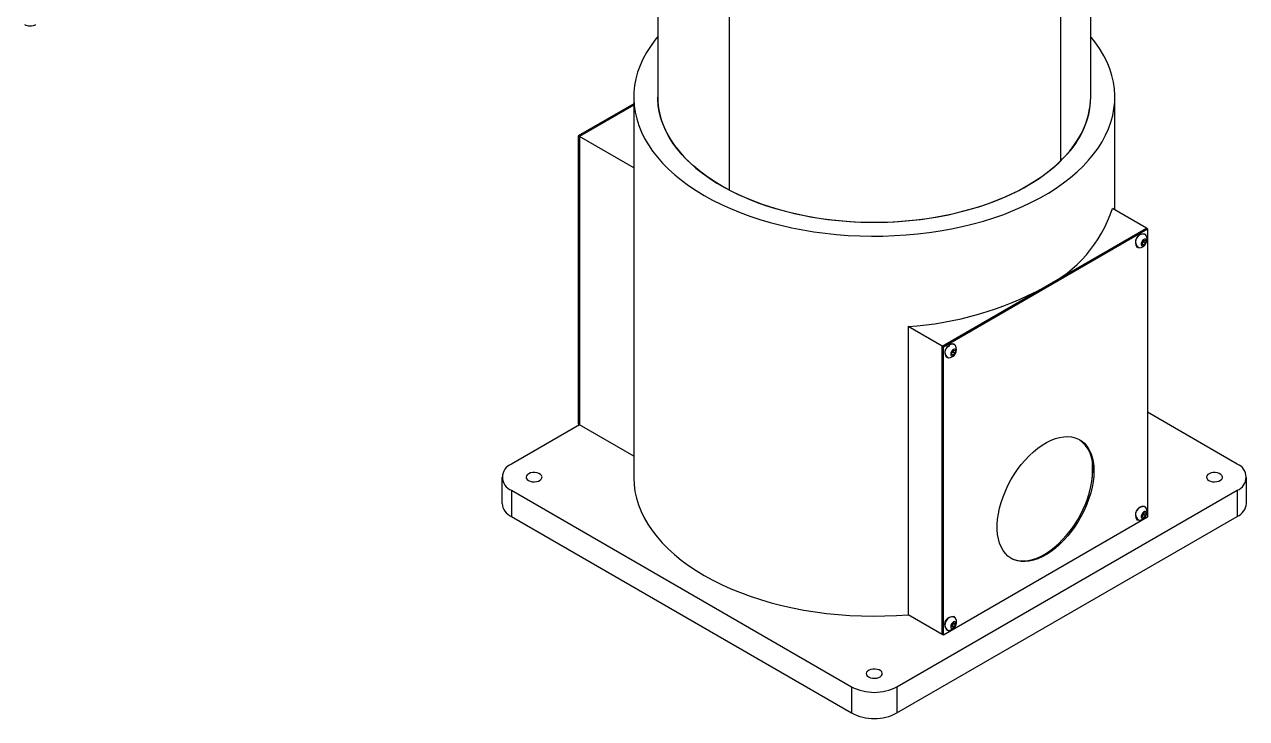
# Model space of a CAD drawing. Header units: millimetres. Extents: x 242 to 2881, y 167 to 2820.
# Drawn here: x 1791 to 2553, y 167 to 600 of the extents above; entities that cross this region are included whole.
import ezdxf

# ---------------------------------------------------------------- set-up
doc = ezdxf.new("R2010")
doc.units = ezdxf.units.MM

msp = doc.modelspace()

# ---------------------------------------------------------------- linework, layer by layer
at = {"color": 7, "linetype": 'Continuous', "lineweight": 25}
for p, q in [((2186.01, 758.77), (2186.01, 554.63)), ((2186.01, 758.77), (2186.01, 554.63)), ((2456.01, 554.77), (2456.01, 758.91)), ((2456.01, 554.63), (2456.01, 758.77)), ((2437.4, 515.29), (2437.4, 719.42)), ((2437.4, 515.15), (2437.4, 719.29)), ((2230.8, 496.65), (2230.8, 700.79)), ((2171.01, 550.49), (2136.45, 530.54)), ((2171.01, 549.67), (2137.16, 530.13)), ((2171.01, 554.63), (2171.01, 317.84)), ((2471.01, 484.36), (2471.01, 554.63)), ((2136.45, 530.54), (2137.16, 530.13)), ((2136.45, 530.54), (2136.45, 350.9)), ((2137.16, 530.13), (2137.16, 350.49)), ((2171.01, 510.59), (2137.16, 530.13)), ((2490.71, 472.98), (2469.5, 485.23)), ((2363.43, 399.51), (2490.71, 472.98)), ((2364.14, 399.1), (2491.42, 472.57)), ((2427.07, 436.24), (2490.71, 472.98)), ((2491.42, 472.57), (2490.71, 472.98)), ((2491.42, 472.57), (2491.42, 292.94)), ((2488.12, 464.34), (2489.23, 465.58)), ((2489.07, 465.24), (2489.02, 464.5)), ((2489.09, 465.42), (2489.07, 465.24)), ((2489.23, 465.58), (2490.23, 465.34)), ((2489.82, 469.19), (2489.55, 469.34)), ((2490.23, 465.34), (2490.12, 463.87)), ((2484.8, 461.11), (2485.07, 460.96)), ((2488.01, 462.87), (2488.12, 464.34)), ((2489.01, 462.63), (2488.01, 462.87)), ((2488.03, 463.19), (2489.01, 462.63)), ((2488.46, 463.89), (2488.05, 463.43)), ((2489.02, 464.5), (2488.46, 463.89)), ((2490.12, 463.87), (2489.01, 462.63)), ((2489.02, 464.5), (2490.12, 463.87)), ((2363.43, 399.51), (2427.07, 436.24)), ((2342.22, 411.75), (2342.22, 232.11)), ((2363.43, 399.51), (2342.22, 411.75)), ((2364.14, 399.1), (2363.43, 399.51)), ((2363.43, 219.87), (2363.43, 399.51)), ((2364.14, 219.46), (2364.14, 399.1)), ((2369.36, 395.83), (2370.49, 397.02)), ((2370.28, 396.61), (2370.2, 395.86)), ((2370.3, 396.82), (2370.28, 396.61)), ((2370.49, 397.02), (2371.46, 396.72)), ((2371.03, 400.61), (2370.76, 400.76)), ((2371.46, 396.72), (2371.3, 395.22)), ((2366.01, 392.53), (2366.28, 392.38)), ((2369.2, 394.33), (2369.36, 395.83)), ((2370.17, 394.03), (2369.2, 394.33)), ((2369.22, 394.58), (2370.17, 394.03)), ((2369.63, 395.26), (2369.25, 394.87)), ((2370.2, 395.86), (2369.63, 395.26)), ((2371.3, 395.22), (2370.17, 394.03)), ((2370.2, 395.86), (2371.3, 395.22)), ((2547.28, 326), (2491.42, 358.25)), ((2136.45, 350.9), (2137.16, 350.49)), ((2137.16, 350.49), (2094.73, 326)), ((2171.01, 330.95), (2137.16, 350.49)), ((2457.04, 317.72), (2457.04, 326.08)), ((2457.25, 322.03), (2457.96, 321.62)), ((2088.87, 317.84), (2088.87, 301.51)), ((2553.14, 301.51), (2553.14, 317.84)), ((2094.73, 309.67), (2306.86, 187.21)), ((2094.73, 309.67), (2094.73, 293.34)), ((2335.15, 187.21), (2547.28, 309.67)), ((2547.28, 309.67), (2547.28, 293.34)), ((2489.82, 299.34), (2489.55, 299.5)), ((2094.73, 293.34), (2306.86, 170.88)), ((2335.15, 170.88), (2547.28, 293.34)), ((2491.42, 292.94), (2364.14, 219.46)), ((2484.8, 291.27), (2485.07, 291.12)), ((2488.01, 293.03), (2488.12, 294.5)), ((2489.01, 292.79), (2488.01, 293.03)), ((2488.03, 293.35), (2489.01, 292.79)), ((2488.46, 294.05), (2488.05, 293.59)), ((2488.12, 294.5), (2489.23, 295.74)), ((2489.02, 294.66), (2488.46, 294.05)), ((2490.12, 294.03), (2489.01, 292.79)), ((2489.07, 295.4), (2489.02, 294.66)), ((2489.02, 294.66), (2490.12, 294.03)), ((2489.09, 295.58), (2489.07, 295.4)), ((2489.23, 295.74), (2490.23, 295.5)), ((2490.23, 295.5), (2490.12, 294.03)), ((2363.43, 219.87), (2342.22, 232.11)), ((2371.03, 230.77), (2370.76, 230.92)), ((2366.01, 222.69), (2366.28, 222.54)), ((2369.11, 225.17), (2369.86, 226.72)), ((2369.58, 224.13), (2369.11, 225.17)), ((2369.69, 225.29), (2369.16, 225.06)), ((2370.8, 224.65), (2369.58, 224.13)), ((2370.07, 226.06), (2369.69, 225.29)), ((2369.69, 225.29), (2370.8, 224.65)), ((2369.86, 226.72), (2371.07, 227.24)), ((2370.44, 226.84), (2370.07, 226.06)), ((2370.39, 226.95), (2370.44, 226.84)), ((2370.44, 226.84), (2371.54, 226.2)), ((2371.54, 226.2), (2370.8, 224.65)), ((2371.07, 227.24), (2371.54, 226.2)), ((2364.14, 219.46), (2363.43, 219.87)), ((2306.86, 187.21), (2306.86, 170.88)), ((2335.15, 187.21), (2335.15, 170.88))]:
    msp.add_line(p, q, dxfattribs=at)
at = {"color": 7, "linetype": 'Continuous', "lineweight": 25, "flags": 128}
for points in [[(2186.01, 592.38), (2184.22, 590.17), (2181.41, 586.32), (2178.92, 582.39), (2176.76, 578.39), (2174.94, 574.34), (2173.46, 570.24), (2172.33, 566.11), (2171.54, 561.95), (2171.11, 557.77), (2171.02, 553.59), (2171.28, 549.4), (2171.89, 545.24), (2172.85, 541.09), (2174.16, 536.97), (2175.81, 532.9), (2177.8, 528.87), (2180.12, 524.91), (2182.77, 521.01), (2185.75, 517.2), (2189.04, 513.47), (2192.64, 509.84), (2196.54, 506.31), (2200.73, 502.89), (2205.2, 499.6), (2209.94, 496.43), (2214.94, 493.4), (2220.19, 490.52), (2225.67, 487.78), (2231.38, 485.2), (2237.3, 482.78), (2243.41, 480.53), (2249.7, 478.45), (2256.16, 476.55), (2262.77, 474.83), (2269.51, 473.3), (2276.38, 471.96), (2283.35, 470.81), (2290.41, 469.86), (2297.54, 469.11), (2304.73, 468.55), (2311.95, 468.2), (2319.19, 468.05), (2326.44, 468.1), (2333.68, 468.35), (2340.89, 468.8), (2348.05, 469.46), (2355.14, 470.31), (2362.16, 471.36), (2369.08, 472.61), (2375.89, 474.04), (2382.57, 475.67), (2389.11, 477.48), (2395.48, 479.47), (2401.69, 481.63), (2407.7, 483.97), (2413.51, 486.47), (2419.11, 489.13), (2424.48, 491.94), (2429.6, 494.9), (2434.48, 498), (2439.08, 501.23), (2443.42, 504.59), (2447.46, 508.06), (2451.21, 511.64), (2454.66, 515.32), (2457.79, 519.09), (2460.61, 522.95), (2463.09, 526.88), (2465.25, 530.88), (2467.07, 534.93), (2468.55, 539.02), (2469.68, 543.16), (2470.47, 547.32), (2470.91, 551.5), (2471, 555.68), (2470.73, 559.86), (2470.12, 564.03), (2469.16, 568.18), (2467.85, 572.3), (2466.2, 576.37), (2464.22, 580.39), (2461.89, 584.36), (2459.24, 588.25), (2456.26, 592.07), (2456.01, 592.38)], [(2230.8, 496.65), (2225.75, 499.41), (2220.95, 502.32), (2216.41, 505.36), (2212.16, 508.53), (2208.19, 511.83), (2204.53, 515.24), (2201.17, 518.75), (2198.13, 522.36), (2195.41, 526.06), (2193.03, 529.83), (2190.99, 533.66), (2189.29, 537.55), (2187.94, 541.49), (2186.94, 545.46), (2186.3, 549.46), (2186.02, 553.47), (2186.01, 554.63), (2186.09, 551.89), (2186.51, 547.88), (2187.3, 543.89), (2188.43, 539.93), (2189.92, 536.01), (2191.75, 532.14), (2193.93, 528.33), (2196.44, 524.59), (2199.29, 520.93), (2202.45, 517.35), (2205.94, 513.88), (2209.72, 510.51), (2213.8, 507.27), (2218.17, 504.14), (2222.81, 501.15), (2227.71, 498.31), (2232.85, 495.61), (2238.23, 493.07), (2243.83, 490.69), (2249.64, 488.48), (2255.63, 486.45), (2261.8, 484.59), (2268.12, 482.93), (2274.59, 481.45), (2281.18, 480.17), (2287.87, 479.08), (2294.65, 478.2), (2301.5, 477.52), (2308.4, 477.04), (2315.34, 476.77), (2322.29, 476.7), (2329.24, 476.84), (2336.16, 477.19), (2343.05, 477.75), (2349.88, 478.5), (2356.63, 479.46), (2363.28, 480.62), (2369.83, 481.97), (2376.24, 483.52), (2382.51, 485.26), (2388.61, 487.18), (2394.54, 489.28), (2400.27, 491.55), (2405.79, 493.99), (2411.09, 496.59), (2416.14, 499.34), (2420.95, 502.24), (2425.49, 505.28), (2429.75, 508.45), (2433.72, 511.74), (2437.4, 515.15)], [(2230.8, 496.65), (2236.09, 494.05), (2241.6, 491.61), (2247.33, 489.33), (2253.25, 487.23), (2259.35, 485.3), (2265.61, 483.56), (2272.02, 482.01), (2278.56, 480.65), (2285.22, 479.49), (2291.97, 478.52), (2298.79, 477.76), (2305.68, 477.2), (2312.6, 476.85), (2319.55, 476.7), (2326.5, 476.76), (2333.44, 477.03), (2340.34, 477.5), (2347.19, 478.18), (2353.97, 479.06), (2360.67, 480.14), (2367.26, 481.42), (2373.73, 482.89), (2380.06, 484.55), (2386.23, 486.4), (2392.23, 488.43), (2398.04, 490.63), (2403.64, 493), (2409.03, 495.54), (2414.18, 498.24), (2419.08, 501.08), (2423.73, 504.07), (2428.1, 507.19), (2432.19, 510.43), (2435.99, 513.79), (2439.48, 517.26), (2442.65, 520.84), (2445.5, 524.49), (2448.03, 528.23), (2450.21, 532.04), (2452.05, 535.91), (2453.55, 539.83), (2454.69, 543.79), (2455.48, 547.78), (2455.92, 551.78), (2456.01, 554.63)], [(2490.09, 466.25), (2489.49, 466.21), (2488.84, 465.85), (2488.22, 465.23), (2487.75, 464.43), (2487.48, 463.58), (2487.47, 462.82), (2487.7, 462.25), (2488.15, 461.96), (2488.75, 462), (2489.41, 462.36), (2490.02, 462.98), (2490.49, 463.78), (2490.76, 464.62), (2490.78, 465.39), (2490.54, 465.96), (2490.09, 466.25)], [(2489.07, 465.24), (2489.08, 465.4), (2489.08, 465.4)], [(2490.51, 468.43), (2490.05, 469.02), (2489.38, 469.36)], [(2369.69, 396.95), (2369.14, 396.21), (2368.78, 395.37), (2368.65, 394.56), (2368.78, 393.89), (2369.14, 393.47), (2369.68, 393.36), (2370.33, 393.59), (2370.97, 394.1), (2371.51, 394.84), (2371.88, 395.68), (2372.01, 396.49), (2371.88, 397.16), (2371.52, 397.58), (2370.97, 397.69), (2370.33, 397.47), (2369.69, 396.95)], [(2370.28, 396.61), (2370.29, 396.77), (2370.28, 396.81)], [(2457.96, 321.62), (2457.84, 318.38), (2457.46, 315.02), (2456.84, 311.57), (2455.98, 308.06), (2454.89, 304.52), (2453.57, 300.97), (2452.03, 297.45), (2450.3, 293.99), (2448.38, 290.62), (2446.29, 287.35), (2444.04, 284.23), (2441.67, 281.27), (2439.17, 278.5), (2436.58, 275.94), (2433.92, 273.62), (2431.21, 271.55), (2428.47, 269.75), (2425.72, 268.23), (2422.99, 267.02), (2420.3, 266.11), (2417.67, 265.52), (2415.13, 265.25), (2412.69, 265.3), (2410.38, 265.67), (2408.21, 266.37), (2406.2, 267.37), (2404.37, 268.68), (2402.73, 270.29), (2401.31, 272.18), (2400.1, 274.33), (2399.12, 276.73), (2398.38, 279.35), (2397.88, 282.19), (2397.63, 285.2), (2397.63, 288.38), (2397.88, 291.68), (2398.38, 295.09), (2399.12, 298.57), (2400.1, 302.1), (2401.31, 305.65), (2402.73, 309.18), (2404.37, 312.67), (2406.2, 316.1), (2408.21, 319.42), (2410.38, 322.62), (2412.69, 325.66), (2415.13, 328.53), (2417.67, 331.2), (2420.3, 333.64), (2422.99, 335.84), (2425.72, 337.78), (2428.47, 339.43), (2431.21, 340.8), (2433.92, 341.86), (2436.58, 342.61), (2439.17, 343.04), (2441.67, 343.15), (2444.04, 342.94), (2446.29, 342.41), (2448.38, 341.56), (2450.3, 340.4), (2452.03, 338.94), (2453.57, 337.19), (2454.89, 335.17), (2455.98, 332.89), (2456.84, 330.37), (2457.46, 327.64), (2457.84, 324.71), (2457.96, 321.62)], [(2105.34, 315.8), (2106.42, 315.32), (2107.69, 315.03), (2109.05, 314.95), (2110.39, 315.09), (2111.62, 315.42), (2112.64, 315.94), (2113.39, 316.6), (2113.8, 317.35), (2113.85, 318.13), (2113.53, 318.9), (2112.86, 319.58), (2111.9, 320.14), (2110.71, 320.52), (2109.39, 320.71), (2108.03, 320.68), (2106.73, 320.44), (2105.59, 320.01), (2104.69, 319.42), (2104.11, 318.71), (2103.88, 317.93), (2104.02, 317.15), (2104.52, 316.42), (2105.34, 315.8)], [(2406.09, 267.44), (2407.5, 266.77), (2409.67, 266.08), (2411.98, 265.71), (2414.42, 265.66), (2416.97, 265.93), (2419.59, 266.52), (2422.28, 267.43), (2425.01, 268.64), (2427.76, 270.16), (2430.5, 271.96), (2433.21, 274.02), (2435.88, 276.35), (2438.46, 278.9), (2440.96, 281.67), (2443.34, 284.63), (2445.58, 287.76), (2447.67, 291.02), (2449.59, 294.4), (2451.33, 297.86), (2452.86, 301.38), (2454.18, 304.92), (2455.27, 308.47), (2456.13, 311.98), (2456.75, 315.42), (2457.13, 318.78), (2457.25, 322.03)], [(2529.6, 315.8), (2530.69, 315.32), (2531.96, 315.03), (2533.31, 314.95), (2534.65, 315.09), (2535.88, 315.42), (2536.91, 315.94), (2537.65, 316.6), (2538.07, 317.35), (2538.11, 318.13), (2537.79, 318.9), (2537.12, 319.58), (2536.16, 320.14), (2534.97, 320.52), (2533.65, 320.71), (2532.29, 320.68), (2530.99, 320.44), (2529.85, 320.01), (2528.96, 319.42), (2528.37, 318.71), (2528.14, 317.93), (2528.28, 317.15), (2528.78, 316.42), (2529.6, 315.8)], [(2171.01, 317.84), (2171.01, 317.45), (2171.22, 313.22), (2171.79, 309.01), (2172.71, 304.82), (2173.99, 300.66), (2175.62, 296.54), (2177.59, 292.47), (2179.9, 288.46), (2182.56, 284.52), (2185.54, 280.66), (2188.84, 276.89), (2192.46, 273.21), (2196.38, 269.65), (2200.6, 266.19), (2205.11, 262.86), (2209.89, 259.67), (2214.94, 256.61), (2220.24, 253.69), (2225.78, 250.93), (2231.55, 248.33), (2237.53, 245.89), (2243.71, 243.63), (2250.07, 241.54), (2256.61, 239.63), (2263.29, 237.91), (2270.11, 236.38), (2277.06, 235.04), (2284.11, 233.9), (2291.25, 232.96), (2298.45, 232.23), (2305.71, 231.69), (2313.01, 231.37), (2320.33, 231.24), (2327.65, 231.33), (2334.95, 231.62), (2342.22, 232.11)], [(2490.51, 298.59), (2490.05, 299.18), (2489.38, 299.52)], [(2490.09, 296.41), (2489.49, 296.37), (2488.84, 296.01), (2488.22, 295.38), (2487.75, 294.59), (2487.48, 293.74), (2487.47, 292.98), (2487.7, 292.41), (2488.15, 292.12), (2488.75, 292.16), (2489.41, 292.52), (2490.02, 293.14), (2490.49, 293.94), (2490.76, 294.78), (2490.78, 295.55), (2490.54, 296.12), (2490.09, 296.41)], [(2489.07, 295.4), (2489.08, 295.56), (2489.08, 295.56)], [(2371.88, 227.32), (2371.51, 227.74), (2370.97, 227.85), (2370.33, 227.62), (2369.68, 227.11), (2369.14, 226.37), (2368.78, 225.53), (2368.65, 224.71), (2368.78, 224.05), (2369.14, 223.63), (2369.69, 223.52), (2370.33, 223.75), (2370.97, 224.27), (2371.52, 225), (2371.88, 225.84), (2372.01, 226.66), (2371.88, 227.32)], [(2317.47, 193.33), (2318.56, 192.86), (2319.82, 192.57), (2321.18, 192.49), (2322.52, 192.62), (2323.75, 192.96), (2324.78, 193.48), (2325.52, 194.14), (2325.93, 194.88), (2325.98, 195.67), (2325.66, 196.43), (2324.99, 197.12), (2324.03, 197.68), (2322.84, 198.06), (2321.52, 198.25), (2320.16, 198.22), (2318.86, 197.98), (2317.72, 197.55), (2316.83, 196.96), (2316.24, 196.25), (2316.01, 195.47), (2316.15, 194.69), (2316.65, 193.96), (2317.47, 193.33)]]:
    msp.add_lwpolyline(points, dxfattribs=at)
at = {"color": 7, "linetype": 'Continuous', "lineweight": 25}
for centre, radius, start, end in [((1794.63, 606.79), 7.69, 242.60967, 297.39033), ((2400.97, 556.59), 55.07, 311.42068, 358.11284), ((2390.3, 510.96), 83.28, 296.20588, 342.00118), ((2489.05, 464.15), 5.22, 84.46123, 215.54415), ((2488.61, 464.71), 4.71, 80.54726, 237.40359), ((2486.7, 465.5), 2.39, 317.61251, 353.77359), ((2485.76, 466.04), 5.32, 335.69305, 26.66428), ((2485.76, 466.04), 5.32, 273.3411, 335.69305), ((2487.06, 465.12), 1.86, 302.36129, 318.71269), ((2329.09, 616.48), 205.15, 273.6703, 298.53062), ((2369.84, 395.5), 4.85, 124.48361, 217.67342), ((2368.94, 395.73), 3.94, 113.51064, 244.98609), ((2369.76, 397.73), 3.19, 71.83612, 146.44745), ((2366.97, 397.47), 5.32, 273.3411, 26.66428), ((2369.71, 398.18), 2.61, 39.78933, 153.71471), ((2367.88, 396.94), 2.42, 316.38609, 352.24725), ((2368.27, 396.53), 1.85, 302.27261, 317.01134), ((2436, 324.22), 21.36, 354.09321, 53.32886), ((2097.91, 317.84), 8.76, 111.26827, 248.73173), ((2544.1, 317.84), 8.76, 291.26827, 68.73173), ((2098.8, 302.44), 9.97, 185.38826, 245.93188), ((2489.05, 294.31), 5.22, 84.46123, 215.54415), ((2488.61, 294.87), 4.71, 80.54726, 237.40359), ((2485.76, 296.2), 5.32, 335.69305, 26.66428), ((2543.22, 302.44), 9.97, 294.06812, 354.61174), ((2485.76, 296.2), 5.32, 273.3411, 335.69305), ((2487.06, 295.27), 1.86, 302.36129, 318.71269), ((2486.7, 295.66), 2.39, 317.61251, 353.77359), ((2369.29, 226.28), 4.45, 56.96601, 243.03937), ((2370.25, 225.73), 5.22, 84.44572, 215.55966), ((2366.97, 227.63), 5.32, 316.56404, 26.66428), ((2366.97, 227.63), 5.32, 273.3411, 316.56404), ((2368.09, 226.94), 2.17, 299.71777, 335.97651), ((2368.22, 226.99), 2.07, 333.30516, 357.51198), ((2321.01, 214.37), 30.62, 242.49143, 297.50857), ((2321.01, 198.04), 30.62, 242.49143, 297.50857)]:
    msp.add_arc(centre, radius, start, end, dxfattribs=at)

doc.saveas('drawing.dxf')
